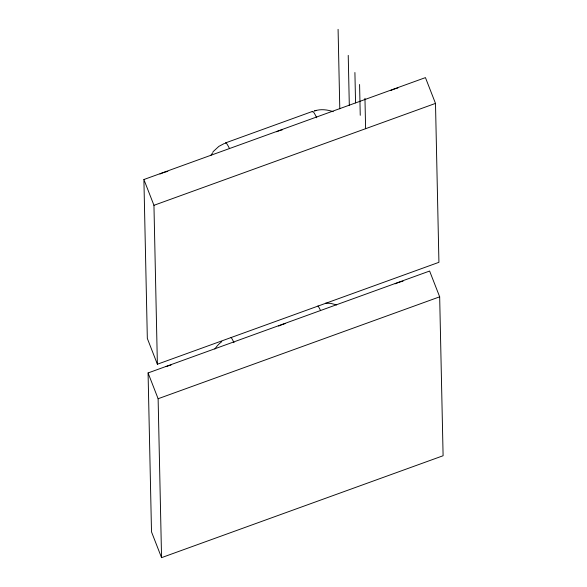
<?xml version="1.0" encoding="UTF-8"?>
<svg xmlns="http://www.w3.org/2000/svg" width="587" height="587" viewBox="0 0 587 587"><rect width="100%" height="100%" fill="white"/><g stroke="black" fill="none" stroke-linecap="round" stroke-linejoin="round"><path stroke-width="0.88" d="M213 151.776L218.856 146.383L224.55 143.375M312.57 111.391L225.672 142.846M143.896 179.527L425.443 77.616L435.495 103.4L438.929 262.316L157.382 364.219L147.33 338.435L143.896 179.527L153.948 205.311L157.382 364.219M153.948 205.311L435.495 103.4M148.071 372.95L429.618 271.04L439.67 296.824L443.104 455.739L161.557 557.65L151.505 531.866L148.071 372.95L158.123 398.734L161.557 557.65M158.123 398.734L439.67 296.824M314.72 110.862C320.737 108.889 327.333 109.622 333.233 111.691M314.199 111.002L316.598 110.341M325.536 303.185L330.591 303.354L336.63 304.902M364.96 98.293L365.613 128.692M359.582 84.491L360.249 115.301M354.908 72.509L355.561 102.908M348.23 55.383L349.316 105.55M338.083 29.35L339.792 108.8M312.247 111.97A29.306 2.664 70.1 0 1 316.731 117.804M225.349 143.426A29.306 2.664 70.1 0 1 229.546 148.665M210.711 155.577A29.306 28.183 -1.2 0 1 212.898 152.642M159.972 174.009A11.417 2.957 -21.3 0 1 167.831 171.397M390.986 90.391A11.417 2.957 -21.3 0 1 397.861 87.999M276.47 131.774A11.417 2.957 -21.3 0 1 282.354 129.808M278.664 326.086A11.417 2.957 -21.3 0 1 285.539 323.503M395.161 283.822A11.417 2.957 -21.3 0 1 403.02 281.21M166.121 366.611A11.417 2.957 -21.3 0 1 171.022 365.048M214.886 349.008A29.306 28.183 -1.2 0 1 221.769 341.641M231.08 337.371A29.306 2.664 70.1 0 1 234.008 342.683M317.978 305.915A29.306 2.664 70.1 0 1 320.619 310.633"/></g></svg>
